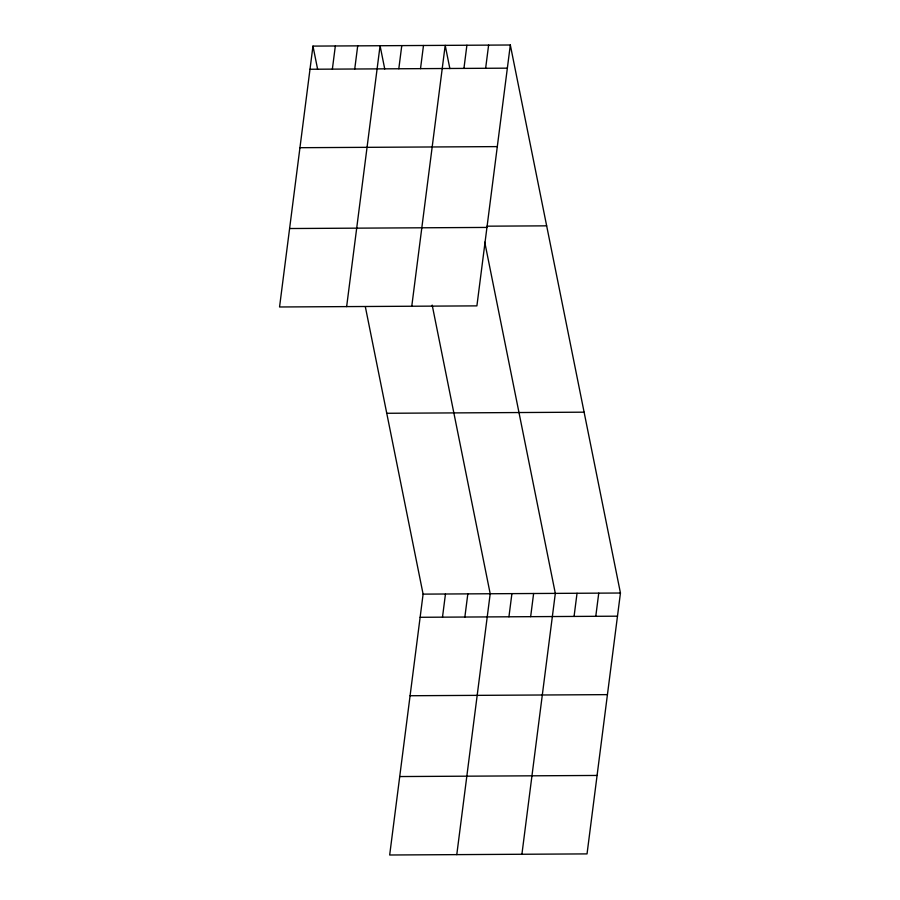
<?xml version="1.0" encoding="UTF-8"?>
<svg xmlns="http://www.w3.org/2000/svg" width="900" height="900" viewBox="0 0 900 900"><rect width="100%" height="100%" fill="white"/><g stroke="black" fill="none" stroke-linecap="round" stroke-linejoin="round"><path stroke-width="1.35" d="M312.964 46.102L279.551 306.979L476.899 305.876L510.322 45L312.964 46.102L317.644 69.356M332.37 69.131L335.34 45.979M354.735 69.008L357.705 45.855M346.646 306.596L380.07 45.72L384.739 68.974M398.812 68.76L401.771 45.608M420.514 68.648L423.484 45.484M411.772 306.236L445.196 45.36L449.865 68.614M463.939 68.4L466.897 45.236M485.64 68.276L488.61 45.124M365.355 306.799L423.101 594.124L389.678 855L587.036 853.898L620.449 593.021L510.322 45M442.496 617.164L445.466 594M464.861 617.04L467.831 593.876M456.784 854.629L490.196 593.752L432.191 305.1M508.939 616.793L511.909 593.629M530.651 616.669L533.621 593.505M521.91 854.269L555.322 593.393L484.751 242.179M574.065 616.433L577.035 593.269M595.778 616.309L598.748 593.145M310.005 69.255L507.353 68.164M299.947 147.701L497.306 146.61M486.968 226.181L546.66 225.844M289.598 228.532L486.956 227.43M386.752 413.28L584.111 412.178M423.101 594.124L620.449 593.021M420.131 617.288L617.479 616.185M410.085 695.734L607.433 694.631M399.724 776.554L597.082 775.451"/></g></svg>
